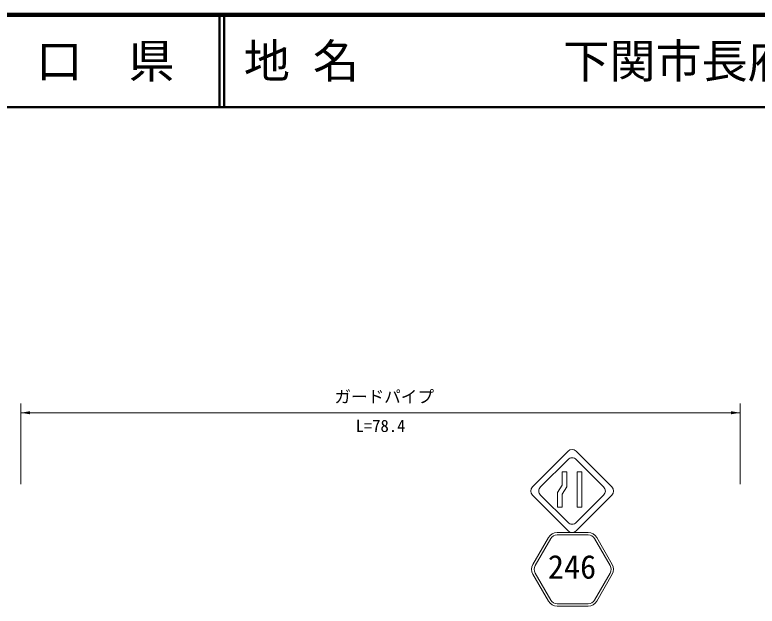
# Model space of a CAD drawing. Units: millimetres, scale not verified. Extents: x 40000 to 680000, y 20000 to 380000.
# Drawn here: x 345556 to 426044, y 315932 to 380000 of the extents above; entities that cross this region are included whole.
import ezdxf
from ezdxf.enums import TextEntityAlignment as Align

# ---------------------------------------------------------------- set-up
doc = ezdxf.new("R2010")
doc.units = ezdxf.units.MM
doc.header["$LTSCALE"] = 1000
for name, color, linetype, lineweight in [('M-STR-HTXT', 7, 'Continuous', 13), ('M-STR-STRC', 7, 'Continuous', 13), ('M-TTL', 2, 'Continuous', 140), ('M-TTL-LINE', 7, 'Continuous', 50)]:
    doc.layers.add(name, color=color, linetype=linetype, lineweight=lineweight)
doc.layers.add('M-TTL-TXT', color=7, linetype='Continuous')
doc.styles.add('ＭＳ ゴシック', font='')
doc.styles.get('ＭＳ ゴシック').set_extended_font_data('MS Gothic')

# ---------------------------------------------------------------- blocks, each defined once
blk = doc.blocks.new('filled_arrow')
at = {"color": 0, "linetype": 'Continuous', "lineweight": -2}
blk.add_solid([(7.5, 1.25), (0, 0), (7.5, -1.25)], dxfattribs=at)

msp = doc.modelspace()

# ---------------------------------------------------------------- linework, layer by layer
at = {"layer": 'M-STR-HTXT'}
for p, q in [((346217, 329160), (346217, 337887)), ((424191, 329160), (424191, 337887)), ((346217, 336887), (424191, 336887))]:
    msp.add_line(p, q, dxfattribs=at)
at = {"layer": 'M-STR-STRC'}
for p, q in [((405536, 332716), (401671, 328852)), ((406427, 332716), (410291, 328852)), ((402562, 328852), (405536, 331825)), ((406427, 331825), (409400, 328852)), ((404918, 330482), (404918, 329026)), ((405418, 330482), (404918, 330482)), ((405418, 330482), (405418, 328875)), ((406537, 330482), (407037, 330482)), ((406537, 326650), (406537, 330482)), ((407037, 330482), (407037, 326650)), ((404918, 329026), (404390, 328234)), ((405418, 328875), (404890, 328083)), ((401671, 327961), (405536, 324096)), ((402562, 327961), (405536, 324987)), ((404390, 326650), (404390, 328234)), ((404890, 328083), (404890, 326650)), ((410291, 327961), (406427, 324096)), ((406427, 324987), (409400, 327961)), ((404890, 326650), (404390, 326650)), ((406537, 326650), (407037, 326650)), ((407725, 323912), (404346, 323912)), ((404346, 323646), (407725, 323646)), ((403425, 323380), (401735, 320454)), ((401966, 320321), (403655, 323247)), ((408416, 323247), (410105, 320321)), ((410336, 320454), (408646, 323380)), ((401735, 319390), (403425, 316464)), ((403655, 316597), (401966, 319523)), ((410105, 319523), (408416, 316597)), ((408646, 316464), (410336, 319390)), ((407725, 316198), (404346, 316198)), ((407725, 315932), (404346, 315932))]:
    msp.add_line(p, q, dxfattribs=at)
for centre, radius, start, end in [((405981, 332271), 630, 45, 135), ((405981, 331380), 630, 44.99985, 135), ((402116, 328406), 630, 135, 225), ((403007, 328406), 630, 135, 225.00005), ((408955, 328406), 630, 315.00011, 44.99984), ((409846, 328406), 630, 315, 45), ((405981, 325433), 630, 225.00005, 315.00011), ((404346, 322848), 1064, 90, 150), ((404346, 322848), 798, 90, 150), ((405981, 324542), 630, 225, 315), ((407725, 322848), 1064, 30, 90), ((407725, 322848), 798, 30, 90), ((402657, 319922), 1064, 150, 210), ((409414, 319922), 1064, 330, 30), ((402657, 319922), 798, 150, 210), ((409414, 319922), 798, 330, 30.00002), ((404346, 316996), 1064, 210, 270), ((404346, 316996), 798, 210, 270), ((407725, 316996), 798, 270, 330), ((407725, 316996), 1064, 270, 330)]:
    msp.add_arc(centre, radius, start, end, dxfattribs=at)
at = {"layer": 'M-TTL'}
msp.add_line((680000, 380000), (40000, 380000), dxfattribs=at)
at = {"layer": 'M-TTL-LINE'}
for p, q in [((367750, 380000), (367750, 370000)), ((368250, 380000), (368250, 370000)), ((40000, 370000), (680000, 370000))]:
    msp.add_line(p, q, dxfattribs=at)

# ---------------------------------------------------------------- block references
at = {"layer": 'M-STR-HTXT', "xscale": 133, "yscale": 133}
msp.add_blockref('filled_arrow', (346217, 336887), dxfattribs=at)
at = {"layer": 'M-STR-HTXT', "xscale": 133, "yscale": 133, "rotation": 180}
msp.add_blockref('filled_arrow', (424191, 336887), dxfattribs=at)

# ---------------------------------------------------------------- texts
at = {"layer": 'M-STR-HTXT', "style": 'ＭＳ ゴシック'}
msp.add_text('ガードパイプ', height=1320, dxfattribs=at).set_placement((380204, 338627), align=Align.MIDDLE_LEFT)
msp.add_text('L=78.4', height=1320, dxfattribs=at).set_placement((385204, 334406), align=Align.BOTTOM_CENTER)
at = {"layer": 'M-STR-STRC', "style": 'ＭＳ ゴシック'}
msp.add_text('246', height=2566, dxfattribs=at).set_placement((403352, 318135), align=Align.BOTTOM_LEFT)
at = {"layer": 'M-TTL-TXT', "style": 'ＭＳ ゴシック'}
msp.add_text('山\u3000口\u3000県', height=3666, dxfattribs=at).set_placement((350375, 375000), align=Align.MIDDLE_CENTER)
for s, p in [('地 名', (370380, 375000)), ('下関市長府向田町・大字豊浦村・大字高畑', (405024, 375000))]:
    msp.add_text(s, height=3666, dxfattribs=at).set_placement(p, align=Align.MIDDLE_LEFT)

doc.saveas('drawing.dxf')
